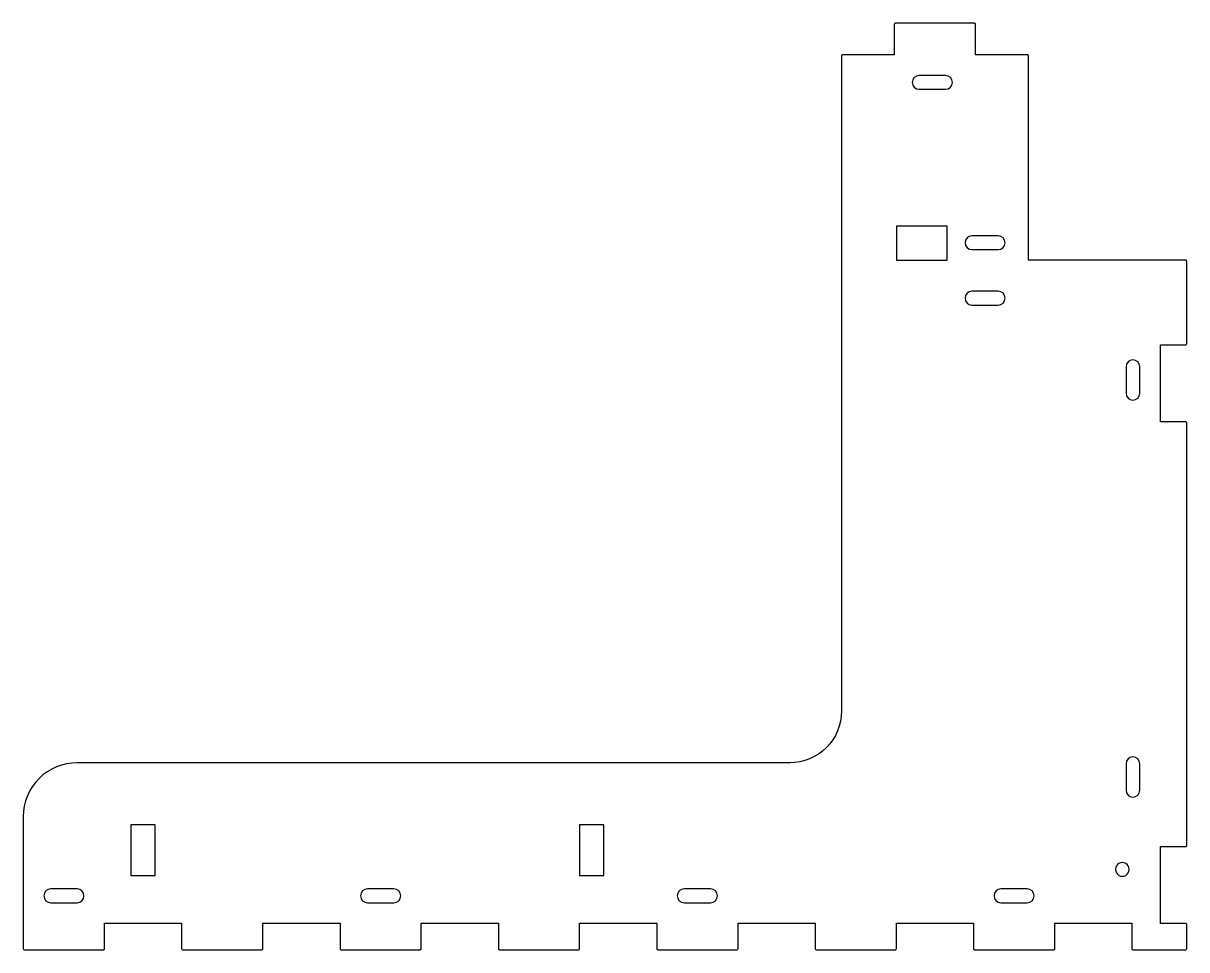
# Model space of a CAD drawing. Header units: millimetres. Extents: x -220 to 0, y 0 to 175.
import ezdxf

# ---------------------------------------------------------------- set-up
doc = ezdxf.new("R2010")
doc.units = ezdxf.units.MM

msp = doc.modelspace()

# ---------------------------------------------------------------- linework, layer by layer
for points in [[(0, 4.75), (-4.8, 4.75), (-4.8, 19.35), (0, 19.35, 0.414214), (0.2, 19.55), (0.2, 99.55, 0.414214), (0, 99.75), (-4.8, 99.75), (-4.8, 114.35), (0, 114.35, 0.414214), (0.2, 114.55), (0.2, 130.16, 0.414214), (0, 130.36), (-29.8, 130.36), (-29.8, 169.04, 0.414214), (-30, 169.24), (-39.8, 169.24), (-39.8, 175, 0.414214), (-40, 175.2), (-55, 175.2, 0.414214), (-55.2, 175), (-55.2, 169.24), (-65, 169.24, 0.414214), (-65.2, 169.04), (-65.2, 45, -0.414214), (-75, 35.2), (-210, 35.2, 0.414214), (-220.2, 25), (-220.2, 0, 0.414214), (-220, -0.2), (-205, -0.2, 0.414214), (-204.8, 0), (-204.8, 4.8), (-190.2, 4.8), (-190.2, 0, 0.414214), (-190, -0.2), (-175, -0.2, 0.414214), (-174.8, 0), (-174.8, 4.8), (-160.2, 4.8), (-160.2, 0, 0.414214), (-160, -0.2), (-145, -0.2, 0.414214), (-144.8, 0), (-144.8, 4.8), (-130.2, 4.8), (-130.2, 0, 0.414214), (-130, -0.2), (-115, -0.2, 0.414214), (-114.8, 0), (-114.8, 4.8), (-100.2, 4.8), (-100.2, 0, 0.414214), (-100, -0.2), (-85, -0.2, 0.414214), (-84.8, 0), (-84.8, 4.8), (-70.2, 4.8), (-70.2, 0, 0.414214), (-70, -0.2), (-55, -0.2, 0.414214), (-54.8, 0), (-54.8, 4.8), (-40.2, 4.8), (-40.2, 0, 0.414214), (-40, -0.2), (-25, -0.2, 0.414214), (-24.8, 0), (-24.8, 4.8), (-10.2, 4.8), (-10.2, 0, 0.414214), (-10, -0.2), (0, -0.2, 0.414214), (0.2, 0), (0.2, 4.55, 0.414214)], [(-45.5, 162.7, 1), (-45.5, 165.3), (-50.5, 165.3, 1), (-50.5, 162.7)], [(-35.5, 132.36, 1), (-35.5, 134.96), (-40.5, 134.96, 1), (-40.5, 132.36)], [(-35.5, 121.86, 1), (-35.5, 124.46), (-40.5, 124.46, 1), (-40.5, 121.86)], [(-8.7, 110.16, 1), (-11.3, 110.16), (-11.3, 105.16, 1), (-8.7, 105.16)], [(-8.7, 35, 1), (-11.3, 35), (-11.3, 30, 1), (-8.7, 30)], [(-10.7, 15, 0.57735), (-12.65, 16.13, 0.57735), (-12.65, 13.87, 0.57735)], [(-215, 11.3, 1), (-215, 8.7), (-210, 8.7, 1), (-210, 11.3)], [(-150, 8.7, 1), (-150, 11.3), (-155, 11.3, 1), (-155, 8.7)], [(-90, 8.7, 1), (-90, 11.3), (-95, 11.3, 1), (-95, 8.7)], [(-30, 8.7, 1), (-30, 11.3), (-35, 11.3, 1), (-35, 8.7)]]:
    msp.add_lwpolyline(points, format="xyb", close=True)
for points in [[(-54.8, 136.8), (-54.8, 130.36), (-45.2, 130.36), (-45.2, 136.8)], [(-195.2, 23.43), (-199.8, 23.43), (-199.8, 13.83), (-195.2, 13.83)], [(-114.8, 13.83), (-110.2, 13.83), (-110.2, 23.43), (-114.8, 23.43)]]:
    msp.add_lwpolyline(points, close=True)

doc.saveas('drawing.dxf')
